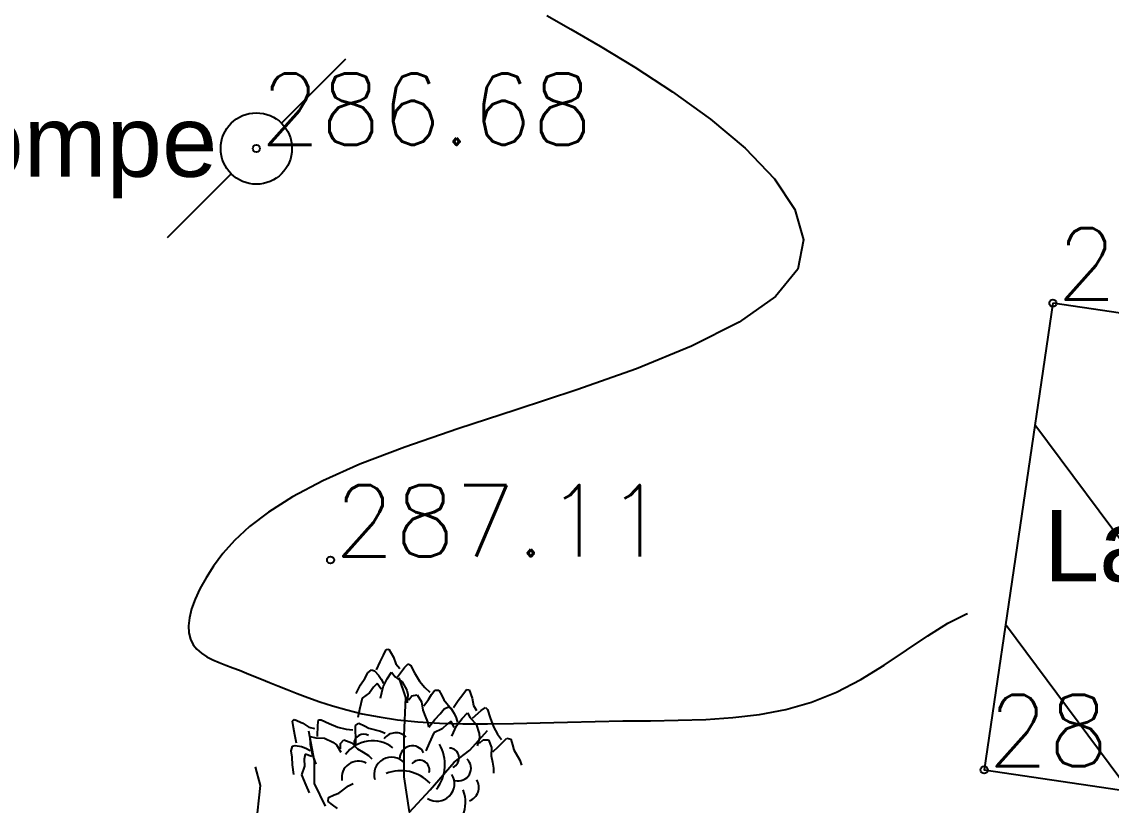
# Model space of a CAD drawing. Extents: x 524954 to 526204, y 9523489 to 9524010.
# Drawn here: x 525939.91 to 525955.18, y 9523717.47 to 9523728.45 of the extents above; entities that cross this region are included whole.
import ezdxf

# ---------------------------------------------------------------- set-up
doc = ezdxf.new("R2010")
doc.units = 0
doc.header["$PDMODE"] = 33
doc.header["$PDSIZE"] = 0.1
doc.linetypes.add('ACAD_ISO12W100', pattern=[21, 12, -3, 0, -3, 0, -3])
doc.linetypes.add('CACHE2', pattern=[4.7625, 3.175, -1.5875])
for name, color, linetype in [('Arbre', 34, 'ACAD_ISO12W100'), ('Bati', 6, 'Continuous'), ('Bati_H', 1, 'Continuous'), ('CN_01_00', 3, 'Continuous'), ('Regard', 5, 'Continuous'), ('TopoAlt', 3, 'Continuous'), ('TOPOJIS', 7, 'Continuous'), ('Toponomie', 7, 'CACHE2')]:
    doc.layers.add(name, color=color, linetype=linetype)
doc.styles.add('Simplex 1.0', font='Simplex.shx', dxfattribs={"width": 0.99, "height": 1})
doc.styles.get("Standard").update_dxf_attribs({"font": 'arial.ttf'})

# ---------------------------------------------------------------- blocks, each defined once
blk = doc.blocks.new('TCPOINT M')
at = {"color": 0}
blk.add_point((0, 0), dxfattribs=at)
at = {"layer": 'TopoAlt', "style": 'Simplex 1.0', "width": 0.99}
blk.add_attdef('ALT', (0.15, 0.15), '', height=1, dxfattribs=at)
blk = doc.blocks.new('a001')
at = {"color": 0}
for points in [[(0.625, 0.625), (0.176777, 0.176777)], [(-0.176777, -0.176777), (-0.625, -0.625)]]:
    blk.add_lwpolyline(points, dxfattribs=at)
blk.add_circle((0, 0), 0.25, dxfattribs=at)
blk = doc.blocks.new('v088')
at = {"linetype": 'Continuous'}
for p, q in [((-0.024, 12.318), (0.016, 12.396)), ((0.016, 12.396), (0.055, 12.4)), ((0.055, 12.4), (0.118, 12.291)), ((-0.118, 12.113), (-0.069, 12.224)), ((-0.069, 12.224), (-0.024, 12.318)), ((0.118, 12.291), (0.152, 12.195)), ((-0.243, 12.069), (-0.188, 12.111)), ((-0.188, 12.111), (-0.15, 12.099)), ((-0.15, 12.099), (-0.092, 12.035)), ((0.032, 11.984), (0.092, 12.078)), ((0.092, 12.078), (0.144, 12.013)), ((0.152, 12.195), (0.207, 12.131)), ((0.175, 12.015), (0.272, 12.144)), ((0.272, 12.144), (0.324, 12.197)), ((0.324, 12.197), (0.356, 12.175)), ((0.356, 12.175), (0.415, 12.069)), ((-0.344, 11.901), (-0.283, 11.991)), ((-0.283, 11.991), (-0.243, 12.069)), ((-0.112, 11.918), (-0.162, 11.869)), ((-0.054, 11.839), (-0.112, 11.918)), ((-0.092, 12.035), (-0.054, 11.98)), ((-0.054, 11.98), (-0.022, 11.919)), ((-0.025, 11.872), (0.032, 11.984)), ((0.144, 12.013), (0.24, 11.942)), ((0.29, 11.722), (0.197, 12)), ((0.24, 11.942), (0.305, 11.825)), ((0.415, 12.069), (0.484, 11.953)), ((0.484, 11.953), (0.56, 11.862)), ((-0.403, 11.78), (-0.344, 11.901)), ((-0.217, 11.788), (-0.32, 11.714)), ((-0.162, 11.869), (-0.217, 11.788)), ((-0.066, 11.715), (-0.025, 11.872)), ((0.305, 11.825), (0.32, 11.765)), ((0.56, 11.862), (0.63, 11.801)), ((0.608, 11.694), (0.653, 11.766)), ((0.653, 11.766), (0.699, 11.829)), ((0.699, 11.829), (0.754, 11.828)), ((0.754, 11.828), (0.796, 11.754)), ((1.027, 11.683), (1.089, 11.768)), ((1.089, 11.768), (1.142, 11.837)), ((1.142, 11.837), (1.181, 11.833)), ((1.181, 11.833), (1.223, 11.714)), ((-0.32, 11.714), (-0.357, 11.558)), ((0.27, 11.193), (0.29, 11.722)), ((0.32, 11.765), (0.311, 11.65)), ((0.334, 11.69), (0.378, 11.749)), ((0.378, 11.749), (0.45, 11.762)), ((0.45, 11.762), (0.511, 11.664)), ((0.511, 11.664), (0.53, 11.547)), ((0.542, 11.608), (0.608, 11.694)), ((0.796, 11.754), (0.824, 11.689)), ((0.824, 11.689), (0.934, 11.561)), ((0.958, 11.583), (1.027, 11.683)), ((1.223, 11.714), (1.239, 11.614)), ((1.239, 11.614), (1.281, 11.541)), ((-0.357, 11.558), (-0.382, 11.444)), ((0.53, 11.547), (0.565, 11.463)), ((0.565, 11.463), (0.596, 11.383)), ((0.696, 11.418), (0.773, 11.494)), ((0.773, 11.494), (0.827, 11.564)), ((0.827, 11.564), (0.889, 11.595)), ((0.889, 11.595), (0.923, 11.575)), ((0.923, 11.575), (0.969, 11.502)), ((0.934, 11.561), (0.97, 11.497)), ((0.969, 11.502), (0.996, 11.441)), ((1.081, 11.429), (1.158, 11.51)), ((1.158, 11.51), (1.196, 11.437)), ((1.227, 11.433), (1.346, 11.541)), ((1.346, 11.541), (1.408, 11.583)), ((1.408, 11.583), (1.435, 11.556)), ((1.435, 11.556), (1.473, 11.441)), ((-1.299, 11.392), (-1.27, 11.417)), ((-1.285, 11.305), (-1.299, 11.392)), ((-1.27, 11.417), (-1.154, 11.366)), ((-1.154, 11.366), (-1.07, 11.309)), ((-1.07, 11.309), (-0.988, 11.29)), ((-0.947, 11.176), (-0.943, 11.337)), ((-0.943, 11.337), (-0.932, 11.411)), ((-0.932, 11.411), (-0.894, 11.412)), ((-0.894, 11.412), (-0.784, 11.361)), ((-0.784, 11.361), (-0.66, 11.307)), ((-0.66, 11.307), (-0.544, 11.278)), ((-0.413, 11.333), (-0.367, 11.365)), ((-0.413, 11.254), (-0.413, 11.333)), ((-0.367, 11.365), (-0.29, 11.329)), ((-0.29, 11.329), (-0.229, 11.292)), ((0.596, 11.383), (0.609, 11.315)), ((0.615, 11.31), (0.696, 11.418)), ((0.869, 11.352), (0.8, 11.283)), ((0.927, 11.391), (0.869, 11.352)), ((0.969, 11.302), (0.927, 11.391)), ((0.935, 11.183), (1.004, 11.329)), ((0.996, 11.441), (1.016, 11.375)), ((1.004, 11.329), (1.081, 11.429)), ((1.196, 11.437), (1.277, 11.348)), ((1.277, 11.348), (1.319, 11.221)), ((1.473, 11.441), (1.519, 11.314)), ((1.519, 11.314), (1.577, 11.21)), ((-1.266, 11.203), (-1.285, 11.305)), ((-1.241, 11.084), (-1.266, 11.203)), ((-0.991, 10.831), (-1.069, 11.252)), ((-1.05, 11.179), (-0.971, 11.157)), ((-1.044, 11.067), (-1.05, 11.179)), ((-0.971, 11.157), (-0.851, 11.155)), ((-0.851, 11.155), (-0.73, 11.098)), ((-0.544, 11.278), (-0.452, 11.27)), ((-0.408, 11.17), (-0.413, 11.254)), ((-0.41, 11.061), (-0.408, 11.17)), ((-0.229, 11.292), (-0.065, 11.254)), ((-0.065, 11.254), (0.001, 11.223)), ((0.269, 10.614), (0.27, 11.193)), ((0.685, 11.229), (0.619, 11.083)), ((0.8, 11.283), (0.685, 11.229)), ((1.188, 10.988), (1.437, 11.261)), ((1.323, 11.16), (1.292, 11.048)), ((1.319, 11.221), (1.323, 11.16)), ((1.577, 11.21), (1.635, 11.137)), ((-1.317, 10.975), (-1.297, 11.041)), ((-1.297, 11.041), (-1.259, 11.053)), ((-1.259, 11.053), (-1.174, 11.037)), ((-1.174, 11.037), (-1.111, 11.014)), ((-1.111, 11.014), (-1.05, 10.983)), ((-1.024, 10.943), (-1.044, 11.067)), ((-0.73, 11.098), (-0.682, 11.059)), ((-0.682, 11.059), (-0.622, 10.96)), ((-0.626, 11.08), (-0.576, 11.133)), ((-0.626, 11.006), (-0.626, 11.08)), ((-0.576, 11.133), (-0.468, 11.09)), ((-0.468, 11.09), (-0.384, 11.005)), ((-0.384, 11.005), (-0.307, 10.958)), ((0.619, 11.083), (0.573, 10.975)), ((1.323, 11.083), (1.377, 11.133)), ((1.377, 11.133), (1.45, 11.133)), ((1.45, 11.133), (1.492, 11.025)), ((1.492, 11.025), (1.489, 10.906)), ((1.512, 10.964), (1.592, 11.037)), ((1.592, 11.037), (1.65, 11.098)), ((1.65, 11.098), (1.708, 11.152)), ((1.708, 11.152), (1.762, 11.141)), ((1.762, 11.141), (1.789, 11.06)), ((1.789, 11.06), (1.804, 10.991)), ((-1.303, 10.889), (-1.317, 10.975)), ((-1.3, 10.78), (-1.303, 10.889)), ((-1.122, 10.929), (-1.134, 10.861)), ((-1.134, 10.861), (-1.131, 10.763)), ((-1.029, 10.899), (-1.122, 10.929)), ((-0.966, 10.792), (-1.024, 10.943)), ((-0.307, 10.958), (-0.234, 10.911)), ((-0.234, 10.911), (-0.184, 10.864)), ((0.968, 10.816), (1.188, 10.988)), ((1.489, 10.906), (1.508, 10.818)), ((1.804, 10.991), (1.889, 10.844)), ((-1.749, 10.491), (-1.817, 10.751)), ((-1.277, 10.647), (-1.3, 10.78)), ((-1.131, 10.763), (-1.171, 10.642)), ((-0.991, 10.52), (-0.991, 10.831)), ((0.634, 10.429), (0.968, 10.816)), ((1.508, 10.818), (1.523, 10.733)), ((1.523, 10.733), (1.523, 10.664)), ((1.889, 10.844), (1.912, 10.775)), ((-1.171, 10.642), (-1.109, 10.494)), ((0.345, 10.122), (0.269, 10.614)), ((-1.806, 9.931), (-1.749, 10.491)), ((-1.109, 10.494), (-1.063, 10.387)), ((-0.835, 10.2), (-0.991, 10.52)), ((-0.648, 10.385), (-0.514, 10.488)), ((-0.514, 10.488), (-0.448, 10.519)), ((0.336, 10.112), (0.634, 10.429)), ((-0.796, 10.268), (-0.791, 10.323)), ((-0.735, 10.218), (-0.796, 10.268)), ((-0.791, 10.323), (-0.715, 10.36)), ((-0.715, 10.36), (-0.648, 10.385)), ((-0.666, 10.169), (-0.735, 10.218))]:
    blk.add_line(p, q, dxfattribs=at)
for centre, major_axis, start_param, end_param in [((-0.3, 11.072), (0.0964, 0.0964), 0.254619, 2.377018), ((0.15, 11.024), (0.145, 0.145), 6.263619, 7.998733), ((-0.176, 10.651), (0.33, 0.33), 0.12682, 1.733702), ((0.383, 10.87), (-0.125, 0.125), 4.396235, 7.060094), ((0.275, 10.786), (0.4, 0.4), 4.836335, 6.022049), ((0.899, 10.876), (0.099, 0.099), 4.31771, 7.031286), ((0.091, 10.641), (0.174, 0.174), 6.236163, 8.918901), ((0.483, 10.705), (-0.099, 0.099), 3.680741, 6.394318), ((1.029, 10.733), (-0.125, 0.125), 2.081137, 4.744996), ((-0.376, 10.6), (0.164, 0.164), 0.282297, 2.520721), ((0.223, 10.132), (-0.4, 0.4), 4.689978, 5.875693), ((0.728, 10.517), (-0.174, 0.174), 1.793126, 4.475865), ((1.111, 10.467), (-0.145, 0.145), 2.713295, 4.448408), ((0.662, 10.258), (-0.33, 0.33), 2.69514, 4.302022)]:
    blk.add_ellipse(centre, major_axis=major_axis, ratio=1, start_param=start_param, end_param=end_param, dxfattribs=at)

msp = doc.modelspace()

# ---------------------------------------------------------------- hatches: boundary and pattern name
at = {"layer": 'Bati_H'}
h = msp.add_hatch(dxfattribs=at)
h.set_pattern_fill('_U', color=256, scale=2, angle=-53.3799, style=0, pattern_type=0)
h.set_pattern_definition([(306.620088727, (0, 0), (1.6052167616, 1.1930126354), [])])
h.paths.add_polyline_path([(525954.367, 9523724.509), (525953.403, 9523717.969), (525958.023, 9523717.289), (525958.987, 9523723.828)])

# ---------------------------------------------------------------- linework, layer by layer
at = {"layer": 'Bati', "flags": 128}
msp.add_lwpolyline([(525954.367, 9523724.509), (525953.403, 9523717.969), (525958.023, 9523717.289), (525958.987, 9523723.828)], close=True, dxfattribs=at)
at = {"layer": 'CN_01_00', "elevation": 287, "flags": 128}
msp.add_lwpolyline([(525947.269, 9523728.539), (525947.606, 9523728.349), (525948.018, 9523728.11), (525948.504, 9523727.815), (525949.033, 9523727.471), (525949.563, 9523727.088), (525950.053, 9523726.679), (525950.461, 9523726.253), (525950.748, 9523725.821), (525950.871, 9523725.395), (525950.789, 9523724.985), (525950.477, 9523724.601), (525949.965, 9523724.242), (525949.299, 9523723.905), (525948.526, 9523723.59), (525947.691, 9523723.293), (525946.841, 9523723.013), (525946.021, 9523722.747), (525945.278, 9523722.493), (525944.648, 9523722.251), (525944.127, 9523722.018), (525943.704, 9523721.795), (525943.365, 9523721.582), (525943.097, 9523721.378), (525942.888, 9523721.184), (525942.726, 9523721), (525942.596, 9523720.825), (525942.49, 9523720.66), (525942.403, 9523720.504), (525942.335, 9523720.359), (525942.287, 9523720.224), (525942.257, 9523720.1), (525942.244, 9523719.987), (525942.25, 9523719.887), (525942.272, 9523719.799), (525942.31, 9523719.723), (525942.362, 9523719.658), (525942.427, 9523719.603), (525942.502, 9523719.555), (525942.585, 9523719.512), (525942.674, 9523719.474), (525942.768, 9523719.437), (525942.864, 9523719.401), (525942.96, 9523719.364), (525943.058, 9523719.325), (525943.16, 9523719.283), (525943.265, 9523719.24), (525943.378, 9523719.194), (525943.497, 9523719.146), (525943.626, 9523719.094), (525943.766, 9523719.04), (525943.918, 9523718.982), (525944.084, 9523718.923), (525944.265, 9523718.865), (525944.463, 9523718.808), (525944.68, 9523718.756), (525944.917, 9523718.71), (525945.176, 9523718.671), (525945.458, 9523718.642), (525945.764, 9523718.625), (525946.092, 9523718.616), (525946.439, 9523718.615), (525946.8, 9523718.62), (525947.174, 9523718.628), (525947.557, 9523718.638), (525947.945, 9523718.647), (525948.335, 9523718.654), (525948.725, 9523718.658), (525949.113, 9523718.663), (525949.497, 9523718.676), (525949.878, 9523718.702), (525950.252, 9523718.747), (525950.62, 9523718.817), (525950.98, 9523718.918), (525951.331, 9523719.056), (525951.672, 9523719.233), (525952.001, 9523719.436), (525952.315, 9523719.647), (525952.614, 9523719.849), (525952.894, 9523720.025), (525953.154, 9523720.157), (525953.169, 9523720.161)], dxfattribs=at)

# ---------------------------------------------------------------- block references
at = {"layer": 'Arbre'}
msp.add_blockref('v088', (525945, 9523707.259), dxfattribs=at)
at = {"layer": 'Regard', "xscale": 2, "yscale": 2, "zscale": 2}
msp.add_blockref('a001', (525943.195, 9523726.676), dxfattribs=at)
at = {"layer": 'TOPOJIS'}
ref = msp.add_blockref('TCPOINT M', (525943.195, 9523726.676, 286.68), dxfattribs=at)
ref.add_attrib('ALT', '286.68', (525943.245, 9523726.726, 286.68), dxfattribs={"layer": 'TopoAlt', "height": 1, "style": 'Simplex 1.0', "width": 0.99})
ref = msp.add_blockref('TCPOINT M', (525954.367, 9523724.509, 287.03), dxfattribs=at)
ref.add_attrib('ALT', '287.03', (525954.417, 9523724.559, 287.03), dxfattribs={"layer": 'TopoAlt', "height": 1, "style": 'Simplex 1.0', "width": 0.99})
ref = msp.add_blockref('TCPOINT M', (525944.236, 9523720.91, 287.11), dxfattribs=at)
ref.add_attrib('ALT', '287.11', (525944.286, 9523720.96, 287.11), dxfattribs={"layer": 'TopoAlt', "height": 1, "style": 'Simplex 1.0', "width": 0.99})
ref = msp.add_blockref('TCPOINT M', (525953.403, 9523717.969, 286.97), dxfattribs=at)
ref.add_attrib('ALT', '286.97', (525953.453, 9523718.019, 286.97), dxfattribs={"layer": 'TopoAlt', "height": 1, "style": 'Simplex 1.0', "width": 0.99})

# ---------------------------------------------------------------- texts
at = {"layer": 'Toponomie', "char_height": 1, "width": 42.68298, "attachment_point": 1}
for s, insert in [('\\pxqc;Pompe', (525919.094, 9523727.28)), ('\\pxqc;Latrine', (525935.034, 9523721.612))]:
    msp.add_mtext(s, dxfattribs=dict(at, insert=insert))

doc.saveas('drawing.dxf')
